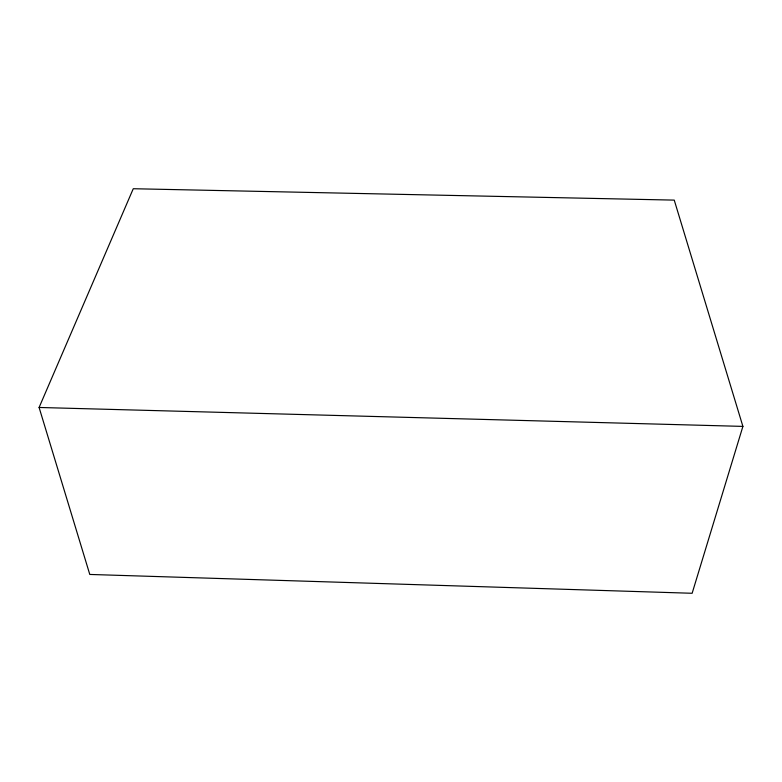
<?xml version="1.0" encoding="UTF-8"?>
<svg xmlns="http://www.w3.org/2000/svg" width="782" height="782" viewBox="0 0 782 782"><rect width="100%" height="100%" fill="white"/><g stroke="black" fill="none" stroke-linecap="round" stroke-linejoin="round"><path stroke-width="1.17" d="M742.9 426.395L692.138 593.274L89.783 574.447L39.1 407.471L133.263 188.726L674.24 200.114L742.9 426.395L39.1 407.471"/></g></svg>
